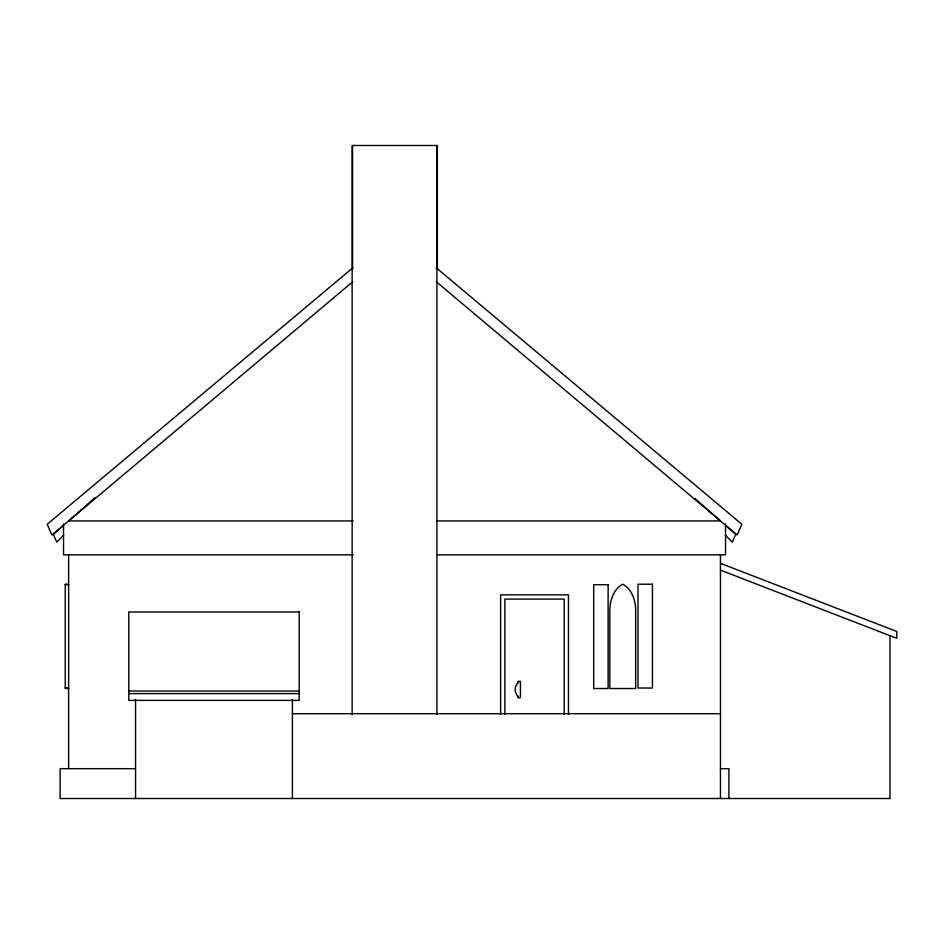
<?xml version="1.0" encoding="UTF-8"?>
<svg xmlns="http://www.w3.org/2000/svg" width="944" height="944" viewBox="0 0 944 944"><rect width="100%" height="100%" fill="white"/><g stroke="black" fill="none" stroke-linecap="round" stroke-linejoin="round"><path stroke-width="1.42" d="M518.339 681.415L515.542 686.701A11.552 11.552 0 0 0 515.542 692.412L518.339 697.699L520.439 697.699L520.439 681.415L518.339 681.415L518.339 682.984M63.685 535.165L56.782 542.116L53.36 534.351L63.177 525.725M95.143 497.523L68.629 520.935L353.245 520.935M352.844 281.678L51.944 534.977L47.2 524.274L352.808 267.836M437.308 520.935L720.449 520.935L695.044 498.503M353.245 554.848L63.531 554.848L63.531 523.885M437.308 554.848L725.535 554.848L725.535 523.885M68.629 584.218L65.23 584.218L65.23 688.506L68.629 688.506M65.23 584.702L68.629 584.702M65.23 688.023L68.629 688.023M128.785 691.043L299.189 691.043M128.785 693.592L299.189 693.592M292.404 713.711L720.449 713.711M135.558 768.664L60.145 768.664L60.145 798.506L890.015 798.506L890.015 635.713L720.449 570.117M720.449 768.664L728.921 768.664L728.921 798.506M890.015 635.713L896.8 638.262L896.8 631.477L720.449 563.332M436.258 267.836L741.866 524.274L737.122 534.977L436.234 281.678M725.901 525.725L735.706 534.351L732.296 542.116L725.381 535.165M720.449 554.848L720.449 798.506M568.453 714.16L568.453 594.85L500.615 594.85L500.615 714.16M564.205 714.101L564.205 599.098L504.863 599.098L504.863 714.101M518.339 696.129L518.339 697.699M437.343 269.323L437.343 145.494L352.147 145.494L352.147 714.478M436.93 145.494L436.93 714.478M352.56 145.494L352.56 269.323M292.404 699.268L292.404 798.506M135.558 699.292L135.558 798.506M68.629 554.848L68.629 768.664M610.532 602.449L609.824 609.647L609.824 688.506L635.666 688.506L635.666 609.647C635.406 599.971 631.737 589.044 622.745 584.218C615.889 587.699 612.29 595.275 610.532 602.449M652.434 584.218L638.002 584.218L638.002 688.023L652.434 688.023L652.434 584.218M608.125 584.702L593.693 584.702L593.693 688.506L608.125 688.506L608.125 584.702M299.189 611.972L128.785 611.972L128.785 700.377L299.189 700.377L299.189 611.972"/></g></svg>
